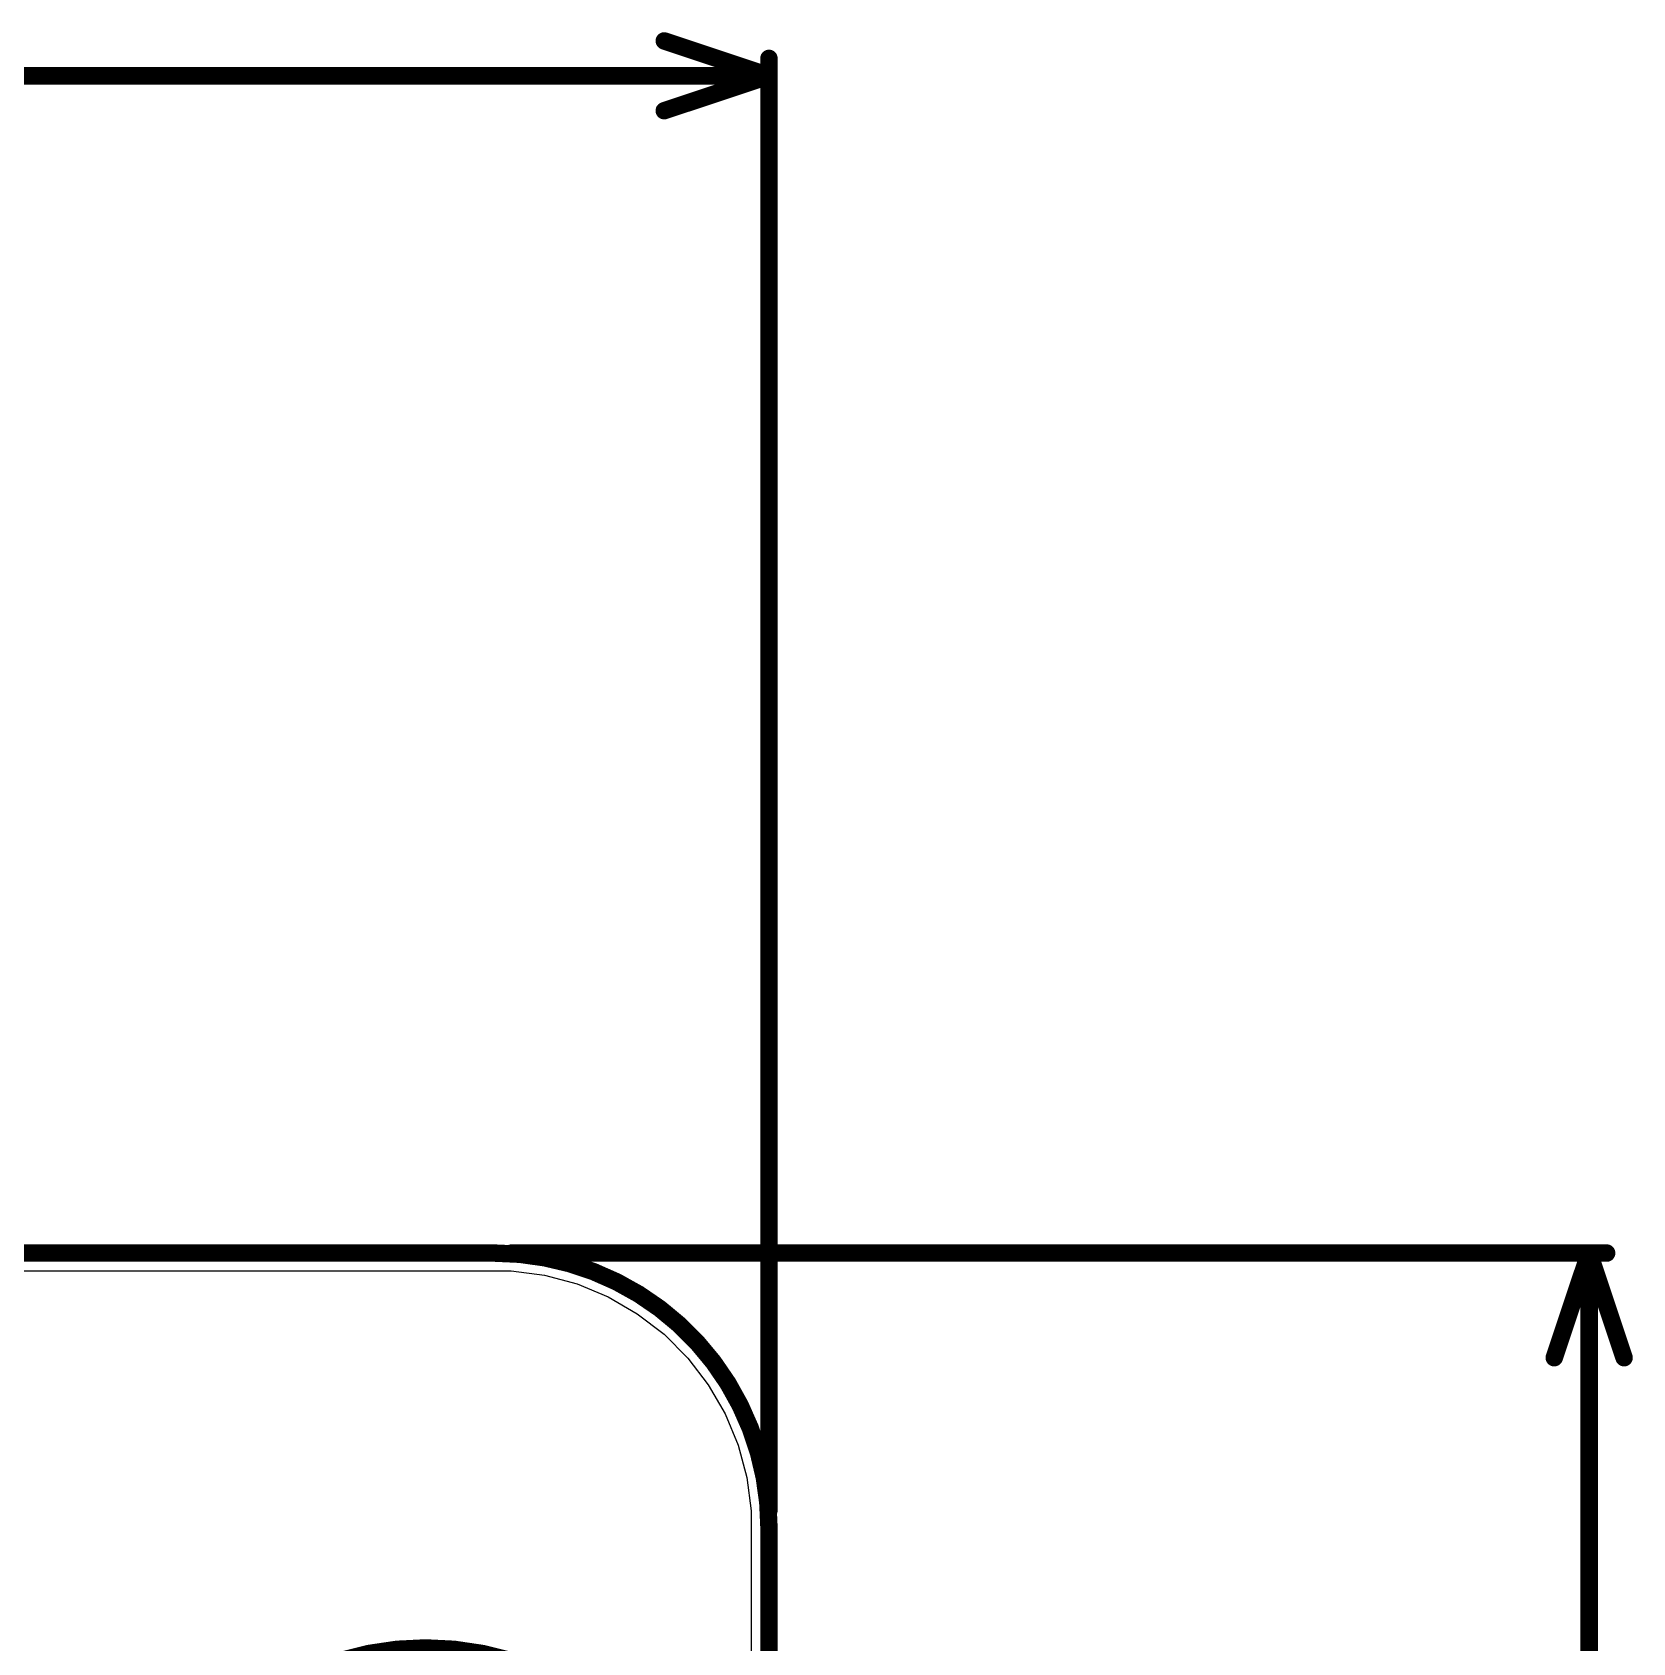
# Model space of a CAD drawing. Header units: inches. Extents: x 24 to 500, y 68 to 269.
# Drawn here: x 378.14 to 401.45, y 174.03 to 197.49 of the extents above; entities that cross this region are included whole.
import ezdxf

# ---------------------------------------------------------------- set-up
doc = ezdxf.new("R2010")
doc.units = ezdxf.units.IN
for name, color, linetype in [('Board Outline', 216, 'Continuous'), ('Bottom Layer', 5, 'Continuous'), ('Dimension', 6, 'Continuous'), ('Layer 1', 16, 'Continuous'), ('Layer 2', 76, 'Continuous'), ('Top Layer', 1, 'Continuous'), ('Top Overlay', 2, 'Continuous')]:
    doc.layers.add(name, color=color, linetype=linetype)

msp = doc.modelspace()

# ---------------------------------------------------------------- linework, layer by layer
at = {"layer": 'Board Outline'}
for points in [[(251.07, 179.707, 0.254, 0.254, 0), (384.87, 179.707, 0.254, 0.254, 0)], [(384.87, 179.707, 0.254, 0.254, -0.414214), (388.87, 175.707, 0.254, 0.254, 0)], [(388.87, 72.207, 0.254, 0.254, 0), (388.87, 175.707, 0.254, 0.254, 0)]]:
    msp.add_lwpolyline(points, format="xyseb", dxfattribs=at)
for points in [[(384.806, 179.707, 0.127, 0.127, 1), (384.933, 179.707, 0.127, 0.127, 1)], [(384.806, 179.707, 0.127, 0.127, 1), (384.933, 179.707, 0.127, 0.127, 1)], [(388.806, 175.707, 0.127, 0.127, 1), (388.933, 175.707, 0.127, 0.127, 1)], [(388.806, 175.707, 0.127, 0.127, 1), (388.933, 175.707, 0.127, 0.127, 1)]]:
    msp.add_lwpolyline(points, format="xyseb", close=True, dxfattribs=at)
at = {"layer": 'Bottom Layer'}
for p, q in [((305.943, 179.448), (385.115, 179.448)), ((385.115, 179.448), (385.601, 179.384)), ((385.601, 179.384), (386.075, 179.257)), ((386.075, 179.257), (386.528, 179.069)), ((386.528, 179.069), (386.952, 178.824)), ((386.952, 178.824), (387.342, 178.525)), ((387.342, 178.525), (387.688, 178.179)), ((387.688, 178.179), (387.987, 177.789)), ((387.987, 177.789), (388.232, 177.365)), ((388.232, 177.365), (388.42, 176.912)), ((388.42, 176.912), (388.547, 176.438)), ((388.547, 176.438), (388.611, 175.952)), ((388.611, 175.952), (388.611, 175.707)), ((388.611, 175.707), (388.611, 130.683))]:
    msp.add_line(p, q, dxfattribs=at)
at = {"layer": 'Dimension'}
for points in [[(387.346, 197.358, 0.254, 0.254, 0), (388.87, 196.85, 0.254, 0.254, 0)], [(388.87, 175.961, 0.254, 0.254, 0), (388.87, 197.104, 0.254, 0.254, 0)], [(323.429, 196.85, 0.254, 0.254, 0), (388.87, 196.85, 0.254, 0.254, 0)], [(387.346, 196.342, 0.254, 0.254, 0), (388.87, 196.85, 0.254, 0.254, 0)], [(385.124, 179.707, 0.254, 0.254, 0), (401.066, 179.707, 0.254, 0.254, 0)], [(400.304, 178.183, 0.254, 0.254, 0), (400.812, 179.707, 0.254, 0.254, 0)], [(400.812, 129.289, 0.254, 0.254, 0), (400.812, 179.707, 0.254, 0.254, 0)], [(400.812, 179.707, 0.254, 0.254, 0), (401.32, 178.183, 0.254, 0.254, 0)]]:
    msp.add_lwpolyline(points, format="xyseb", dxfattribs=at)
for points in [[(387.282, 197.358, 0.127, 0.127, 1), (387.409, 197.358, 0.127, 0.127, 1)], [(388.806, 197.104, 0.127, 0.127, 1), (388.933, 197.104, 0.127, 0.127, 1)], [(388.806, 196.85, 0.127, 0.127, 1), (388.933, 196.85, 0.127, 0.127, 1)], [(388.806, 196.85, 0.127, 0.127, 1), (388.933, 196.85, 0.127, 0.127, 1)], [(388.806, 196.85, 0.127, 0.127, 1), (388.933, 196.85, 0.127, 0.127, 1)], [(387.282, 196.342, 0.127, 0.127, 1), (387.409, 196.342, 0.127, 0.127, 1)], [(385.06, 179.707, 0.127, 0.127, 1), (385.187, 179.707, 0.127, 0.127, 1)], [(400.748, 179.707, 0.127, 0.127, 1), (400.875, 179.707, 0.127, 0.127, 1)], [(400.748, 179.707, 0.127, 0.127, 1), (400.875, 179.707, 0.127, 0.127, 1)], [(400.748, 179.707, 0.127, 0.127, 1), (400.875, 179.707, 0.127, 0.127, 1)], [(401.002, 179.707, 0.127, 0.127, 1), (401.13, 179.707, 0.127, 0.127, 1)], [(400.24, 178.183, 0.127, 0.127, 1), (400.367, 178.183, 0.127, 0.127, 1)], [(401.257, 178.183, 0.127, 0.127, 1), (401.384, 178.183, 0.127, 0.127, 1)], [(388.806, 175.961, 0.127, 0.127, 1), (388.933, 175.961, 0.127, 0.127, 1)]]:
    msp.add_lwpolyline(points, format="xyseb", close=True, dxfattribs=at)
at = {"layer": 'Layer 1'}
for p, q in [((250.824, 179.448), (385.115, 179.448)), ((385.115, 179.448), (385.601, 179.384)), ((385.601, 179.384), (386.075, 179.257)), ((386.075, 179.257), (386.528, 179.069)), ((386.528, 179.069), (386.952, 178.824)), ((386.952, 178.824), (387.342, 178.525)), ((387.342, 178.525), (387.688, 178.179)), ((387.688, 178.179), (387.987, 177.789)), ((387.987, 177.789), (388.232, 177.365)), ((388.232, 177.365), (388.42, 176.912)), ((388.42, 176.912), (388.547, 176.438)), ((388.547, 176.438), (388.611, 175.952)), ((388.611, 175.952), (388.611, 175.707)), ((388.611, 175.707), (388.611, 72.207))]:
    msp.add_line(p, q, dxfattribs=at)
at = {"layer": 'Layer 2'}
for p, q in [((373.456, 179.448), (385.115, 179.448)), ((385.115, 179.448), (385.601, 179.384)), ((385.601, 179.384), (386.075, 179.257)), ((386.075, 179.257), (386.528, 179.069)), ((386.528, 179.069), (386.952, 178.824)), ((386.952, 178.824), (387.342, 178.525)), ((387.342, 178.525), (387.688, 178.179)), ((387.688, 178.179), (387.987, 177.789)), ((387.987, 177.789), (388.232, 177.365)), ((388.232, 177.365), (388.42, 176.912)), ((388.42, 176.912), (388.547, 176.438)), ((388.547, 176.438), (388.611, 175.952)), ((388.611, 175.952), (388.611, 175.707)), ((388.611, 175.707), (388.611, 72.207))]:
    msp.add_line(p, q, dxfattribs=at)
at = {"layer": 'Top Layer'}
for p, q in [((250.824, 179.448), (385.115, 179.448)), ((385.115, 179.448), (385.601, 179.384)), ((385.601, 179.384), (386.075, 179.257)), ((386.075, 179.257), (386.528, 179.069)), ((386.528, 179.069), (386.952, 178.824)), ((386.952, 178.824), (387.342, 178.525)), ((387.342, 178.525), (387.688, 178.179)), ((387.688, 178.179), (387.987, 177.789)), ((387.987, 177.789), (388.232, 177.365)), ((388.232, 177.365), (388.42, 176.912)), ((388.42, 176.912), (388.547, 176.438)), ((388.547, 176.438), (388.611, 175.952)), ((388.611, 175.952), (388.611, 175.707)), ((388.611, 175.707), (388.611, 155.942))]:
    msp.add_line(p, q, dxfattribs=at)
at = {"layer": 'Top Overlay'}
msp.add_lwpolyline([(388.12, 169.707, 0.254, 0.254, 1), (379.62, 169.707, 0.254, 0.254, 1)], format="xyseb", close=True, dxfattribs=at)

doc.saveas('drawing.dxf')
